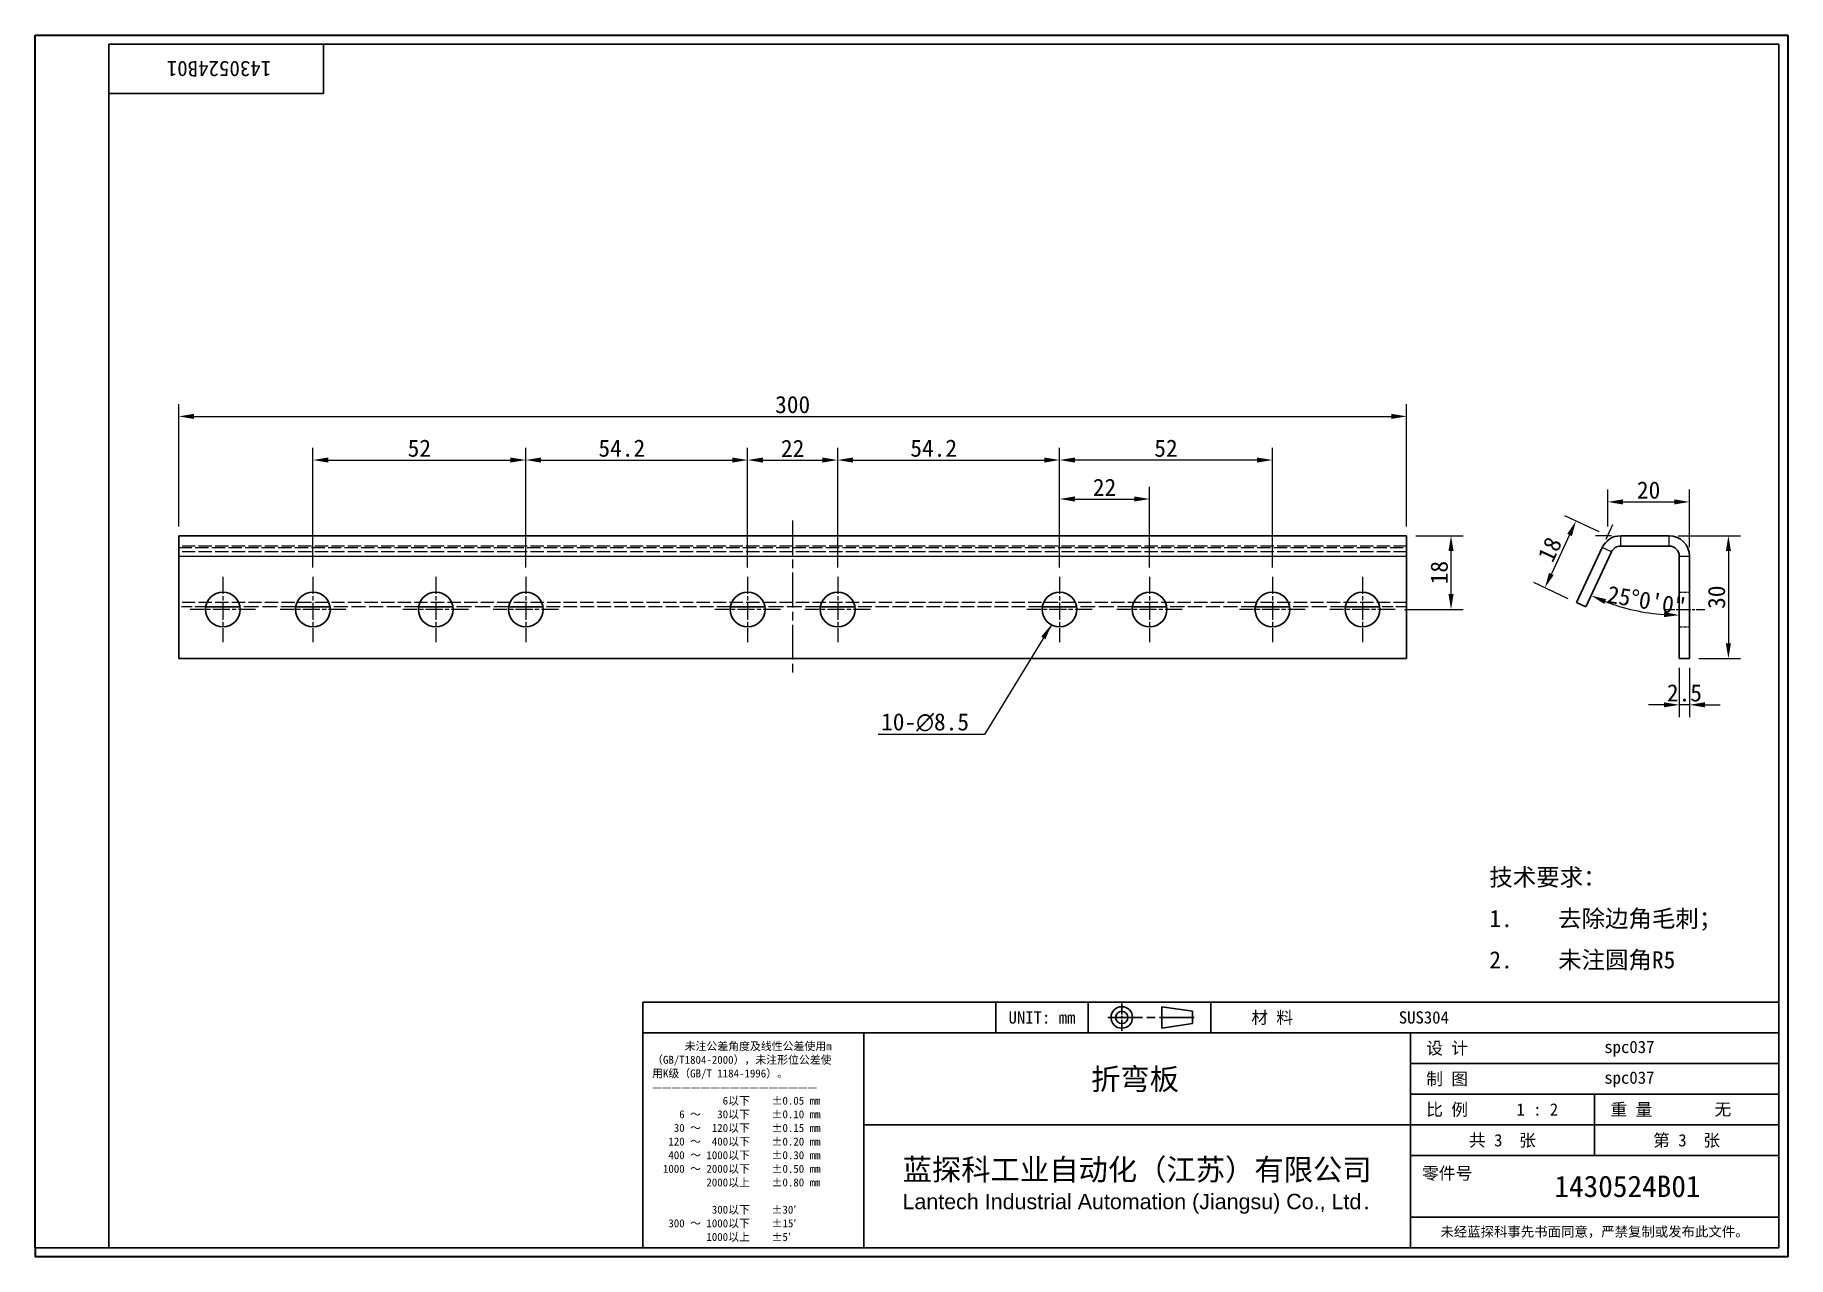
# Model space of a CAD drawing. Header units: millimetres. Extents: x 9 to 437, y 8 to 307.
import ezdxf
from ezdxf.enums import TextEntityAlignment as Align

# ---------------------------------------------------------------- set-up
doc = ezdxf.new("R2010")
doc.units = ezdxf.units.MM
doc.header["$LTSCALE"] = 1.5
doc.linetypes.add('CHAIN', pattern=[0.3543, 0.2362, -0.0295, 0.0591, -0.0295])
doc.linetypes.add('DASHED', pattern=[0.2067, 0.1654, -0.0413])
for name, color, linetype, lineweight in [('1', 7, 'Continuous', 18), ('可见 (ISO)', 7, 'Continuous', 25), ('可见窄的 (ISO)', 7, 'Continuous', 18), ('图框 (ISO)', 7, 'Continuous', 35), ('标题 (ISO)', 7, 'Continuous', 25)]:
    doc.layers.add(name, color=color, linetype=linetype, lineweight=lineweight)
for name, color, linetype, lineweight, true_color in [('中心标记 (ISO)', 1, 'CHAIN', 18, 0xff0000), ('中心线 (ISO)', 1, 'CHAIN', 18, 0xff0000), ('尺寸 (ISO)', 7, 'Continuous', 18, 0x008000), ('符号 (ISO)', 7, 'Continuous', 18, 0x008000), ('隐藏 (ISO)', 5, 'DASHED', 18, 0x0000ff), ('隐藏窄的 (ISO)', 5, 'DASHED', 18, 0x0000ff)]:
    doc.layers.add(name, color=color, linetype=linetype, lineweight=lineweight, true_color=true_color)
doc.styles.add('文本样式164', font='SimSun.ttf')
doc.styles.add('文本样式165', font='SimSun.ttf')
doc.styles.add('文本样式74', font='SimSun.ttf')
doc.styles.add('最新国标', font='simfang.ttf')
doc.styles.add('注释文本 (ISO)', font='simfang.ttf')
doc.dimstyles.new('默认 (GB)', dxfattribs={"dimscale": 1.5, "dimtxt": 2.8, "dimasz": 2.5, "dimexe": 2, "dimexo": 1.5, "dimgap": 0.5, "dimtad": 1, "dimtoh": 1, "dimdsep": 46, "dimtxsty": '最新国标', "dimcen": 0.09, "dimdle": 10, "dimclrd": 256, "dimclre": 256, "dimclrt": 256, "dimaunit": 1, "dimadec": 3, "dimazin": 2, "dimtfac": 0.535714, "dimtdec": 3, "dimtmove": 0, "dimatfit": 3, "dimfxl": 0, "dimtolj": 1, "dimlwd": -1, "dimlwe": -1, "dimarcsym": 0})
doc.dimstyles.new('默认 (GB)$7', dxfattribs={"dimscale": 1.5, "dimtxt": 2.8, "dimasz": 2.5, "dimexe": 2, "dimexo": 1.5, "dimgap": 0.5, "dimtad": 1, "dimtoh": 1, "dimdsep": 46, "dimtxsty": '最新国标', "dimcen": 0.09, "dimdle": 10, "dimclrd": 256, "dimclre": 256, "dimclrt": 256, "dimaunit": 1, "dimadec": 3, "dimazin": 2, "dimtfac": 0.535714, "dimtdec": 3, "dimtmove": 0, "dimatfit": 3, "dimfxl": 0, "dimtolj": 1, "dimlwd": -1, "dimlwe": -1, "dimarcsym": 0})

# ---------------------------------------------------------------- blocks, each defined once
blk = doc.blocks.new('图框 最新国标')
at = {"layer": '图框 (ISO)'}
for p, q in [((6, 7), (6, 204.5)), ((6, 204.5), (291.5, 204.5)), ((291.5, 204.5), (291.5, 5.5)), ((6, 7), (6, 5.5)), ((6, 7), (6, 5.5)), ((291.5, 5.5), (6, 5.5))]:
    blk.add_line(p, q, dxfattribs=at)
at = {"layer": '图框 (ISO)', "color": 7, "linetype": 'Continuous', "lineweight": 25}
for p, q in [((18, 203), (290, 203)), ((18, 7), (18, 203)), ((18, 203), (290, 203)), ((53, 203), (53, 195)), ((290, 203), (290, 7)), ((290, 203), (290, 7)), ((53, 195), (18, 195)), ((290, 7), (6, 7)), ((290, 7), (18, 7))]:
    blk.add_line(p, q, dxfattribs=at)
at = {"layer": '图框 (ISO)', "style": '文本样式74'}
blk.add_attdef('零件代号_001', (44.46, 200.25), '', height=2.5, rotation=180, dxfattribs=at)
blk = doc.blocks.new('标题栏 最新国标')
at = {"layer": '标题 (ISO)'}
for p, q in [((381.98, -183.84), (196.98, -183.84)), ((196.98, -183.84), (196.98, -223.84)), ((254.48, -183.84), (254.48, -188.84)), ((269.48, -183.84), (269.48, -188.84)), ((281.48, -188.09), (281.48, -184.59)), ((281.48, -184.59), (286.48, -185.34)), ((286.48, -185.34), (286.48, -187.34)), ((289.48, -183.84), (289.48, -188.84)), ((381.98, -223.84), (381.98, -183.84)), ((383.48, -183.84), (383.48, -225.34)), ((286.48, -187.34), (281.48, -188.09)), ((196.98, -188.84), (381.98, -188.84)), ((232.98, -188.84), (232.98, -223.84)), ((321.98, -188.84), (321.98, -223.84)), ((321.98, -193.84), (381.98, -193.84)), ((321.98, -198.84), (381.98, -198.84)), ((351.98, -198.84), (351.98, -208.84)), ((321.98, -203.84), (232.98, -203.84)), ((321.98, -203.84), (381.98, -203.84)), ((321.98, -208.84), (381.98, -208.84)), ((321.98, -218.84), (381.98, -218.84)), ((196.98, -223.84), (381.98, -223.84)), ((383.48, -225.34), (196.98, -225.34))]:
    blk.add_line(p, q, dxfattribs=at)
at = {"layer": '标题 (ISO)', "linetype": 'CHAIN', "ltscale": 5.000333}
blk.add_line((274.98, -184.09), (274.98, -188.59), dxfattribs=at)
at = {"layer": '标题 (ISO)', "linetype": 'CHAIN', "ltscale": 15.834605}
blk.add_line((272.73, -186.34), (286.98, -186.34), dxfattribs=at)
at = {"layer": '标题 (ISO)'}
for radius in [1.75, 1]:
    blk.add_circle((274.98, -186.34), radius, dxfattribs=at)
at = {"layer": '1', "style": '文本样式164'}
for s, p in [('UNIT: mm', (261.98, -186.34)), ('材 料', (299.48, -186.34)), ('设 计', (327.98, -191.34)), ('制 图', (327.98, -196.34)), ('比 例', (327.98, -201.34)), ('重 量', (357.98, -201.34)), ('共 3  张', (336.98, -206.34)), ('第 3  张', (366.98, -206.34))]:
    blk.add_text(s, height=2, dxfattribs=at).set_placement(p, align=Align.MIDDLE_CENTER)
at = {"layer": '标题 (ISO)', "style": '注释文本 (ISO)'}
for s, insert, char_height, attachment_point, line_spacing_factor in [('\\fSimSun|b0|i0;{\\H1.3000;      未注公差角度及线性公差使用m\\P}\\fSimSun|b0|i0;{\\H1.3000;（GB/T1804-2000），未注形位公差使\\P}\\fSimSun|b0|i0;{\\H1.3000;用K级（GB/T 1184-1996）。\\P}\\fSimSun|b0|i0;{\\H1.3000;—————————————————\\P}\\fSimSun|b0|i0;{\\H1.3000;             6以下    ±0.05 mm\\P}\\fSimSun|b0|i0;{\\H1.3000;     6 ～   30以下    ±0.10 mm\\P}\\fSimSun|b0|i0;{\\H1.3000;    30 ～  120以下    ±0.15 mm\\P}\\fSimSun|b0|i0;{\\H1.3000;   120 ～  400以下    ±0.20 mm\\P}\\fSimSun|b0|i0;{\\H1.3000;   400 ～ 1000以下    ±0.30 mm\\P}\\fSimSun|b0|i0;{\\H1.3000;  1000 ～ 2000以下    ±0.50 mm\\P}\\fSimSun|b0|i0;{\\H1.3000;          2000以上    ±0.80 mm\\P}\\fSimSun|b0|i0;{\\H1.3000;\\P}\\fSimSun|b0|i0;{\\H1.3000;           300以下    ±30′\\P}\\fSimSun|b0|i0;{\\H1.3000;   300 ～ 1000以下    ±15′\\P}\\fSimSun|b0|i0;{\\H1.3000;          1000以上    ±5′}', (198.48, -206.63), 1.3, 4, 1.023913), ('{\\fMicrosoft YaHei|b0|i0|c134|p34;\\H1.75x;蓝探科工业自动化（江苏）有限公司\\P\\fArial|b0|i0|c0|p34;\\H0.71429x;Lantech Industrial Automation (Jiangsu) Co., Ltd\\fFangSong|b0|i0|c134|p49;.\\H1.15195x; }', (277.48, -213.84), 2, 5, 0.978695)]:
    blk.add_mtext(s, dxfattribs=dict(at, insert=insert, char_height=char_height, attachment_point=attachment_point, line_spacing_factor=line_spacing_factor))
at = {"layer": '标题 (ISO)', "attachment_point": 5, "style": '注释文本 (ISO)'}
for s, insert, char_height in [('\\fFangSong|b0|i0;零件号', (327.98, -211.84), 2), ('\\fSimSun|b0|i0;{\\H1.6000;未经蓝探科事先书面同意，严禁复制或发布此文件。}', (351.98, -221.34), 1.6)]:
    blk.add_mtext(s, dxfattribs=dict(at, insert=insert, char_height=char_height))
at = {"layer": '标题 (ISO)'}
for tag, p, height, style in [('材料_001', (320.09, -187.33), 2, '注释文本 (ISO)'), ('设计人_001', (353.57, -192.14), 2, '注释文本 (ISO)'), ('库存编号_001', (269.97, -198.12), 3.5, '文本样式165'), ('设计人_001', (353.57, -197.14), 2, '注释文本 (ISO)'), ('视图比例_001', (339.26, -202.33), 2, '注释文本 (ISO)'), ('质量\\P3;_001', (371.53, -202.3), 2, '注释文本 (ISO)'), ('零件代号_001', (345.44, -215.59), 3.5, '文本样式165')]:
    blk.add_attdef(tag, p, '', height=height, dxfattribs=dict(at, style=style))
blk = doc.blocks.new('*D5')
at = {"layer": 'Defpoints', "color": 0, "transparency": 16777216}
for p in [(393.21, 184.42), (377.87, 171.72), (385.6, 168.11)]:
    blk.add_point(p, dxfattribs=at)
at = {"layer": '尺寸 (ISO)', "color": 116, "true_color": 0x00803f, "transparency": 16777216}
for p, q in [((391.17, 185.38), (382.75, 189.3)), ((383.89, 184.63), (379.45, 175.12)), ((383.56, 169.06), (375.15, 172.99))]:
    blk.add_line(p, q, dxfattribs=at)
for points in [[(383.32, 184.9), (384.46, 184.37), (385.47, 188.03)], [(378.88, 175.38), (380.02, 174.85), (377.87, 171.72)]]:
    blk.add_solid(points, dxfattribs=at)
at = {"layer": '尺寸 (ISO)', "transparency": 16777216, "insert": (379.07, 181.09), "char_height": 4.2, "attachment_point": 5, "rotation": 65, "style": '最新国标'}
blk.add_mtext('\\A1;18', dxfattribs=at)
blk = doc.blocks.new('*D6')
at = {"layer": 'Defpoints', "color": 0, "transparency": 16777216}
for p in [(413.21, 192.7), (393.21, 184.42), (413.21, 179.42)]:
    blk.add_point(p, dxfattribs=at)
at = {"layer": '尺寸 (ISO)', "color": 116, "true_color": 0x00803f, "transparency": 16777216}
for p, q in [((393.21, 186.67), (393.21, 195.7)), ((413.21, 181.67), (413.21, 195.7)), ((396.96, 192.7), (409.46, 192.7))]:
    blk.add_line(p, q, dxfattribs=at)
for points in [[(396.96, 193.32), (396.96, 192.07), (393.21, 192.7)], [(409.46, 193.32), (409.46, 192.07), (413.21, 192.7)]]:
    blk.add_solid(points, dxfattribs=at)
at = {"layer": '尺寸 (ISO)', "transparency": 16777216, "insert": (403.21, 195.57), "char_height": 4.2, "attachment_point": 5, "style": '最新国标'}
blk.add_mtext('\\A1;20', dxfattribs=at)
blk = doc.blocks.new('*D7')
at = {"layer": 'Defpoints', "color": 0, "transparency": 16777216}
for p in [(410.71, 216.04), (410.71, 179.42), (387.87, 167.05), (396.08, 167.18)]:
    blk.add_point(p, dxfattribs=at)
at = {"layer": '尺寸 (ISO)', "color": 116, "true_color": 0x00803f, "transparency": 16777216}
blk.add_arc((410.71, 216.04), 51, 249.2139, 265.7861, dxfattribs=at)
for points in [[(392.37, 167.78), (392.85, 168.93), (389.16, 169.82)], [(406.98, 165.8), (406.94, 164.55), (410.71, 165.04)]]:
    blk.add_solid(points, dxfattribs=at)
at = {"layer": '尺寸 (ISO)', "transparency": 16777216, "insert": (402.68, 168.59), "char_height": 4.2, "attachment_point": 5, "rotation": 350.3906, "style": '最新国标'}
blk.add_mtext('\\A1;25°0\'0"', dxfattribs=at)
blk = doc.blocks.new('*D8')
at = {"layer": 'Defpoints', "color": 0, "transparency": 16777216}
for p in [(408.21, 184.42), (413.21, 154.42), (422.7, 154.42)]:
    blk.add_point(p, dxfattribs=at)
at = {"layer": '尺寸 (ISO)', "color": 116, "true_color": 0x00803f, "transparency": 16777216}
for p, q in [((410.46, 184.42), (425.7, 184.42)), ((422.7, 180.67), (422.7, 158.17)), ((415.46, 154.42), (425.7, 154.42))]:
    blk.add_line(p, q, dxfattribs=at)
for points in [[(422.08, 180.67), (423.33, 180.67), (422.7, 184.42)], [(422.08, 158.17), (423.33, 158.17), (422.7, 154.42)]]:
    blk.add_solid(points, dxfattribs=at)
at = {"layer": '尺寸 (ISO)', "transparency": 16777216, "insert": (419.83, 169.42), "char_height": 4.2, "attachment_point": 5, "rotation": 90, "style": '最新国标'}
blk.add_mtext('\\A1;30', dxfattribs=at)
blk = doc.blocks.new('*D9')
at = {"layer": 'Defpoints', "color": 0, "transparency": 16777216}
for p in [(410.71, 154.42), (413.21, 154.42), (410.71, 143.13)]:
    blk.add_point(p, dxfattribs=at)
at = {"layer": '尺寸 (ISO)', "color": 116, "true_color": 0x00803f, "transparency": 16777216}
for p, q in [((410.71, 152.17), (410.71, 140.13)), ((413.21, 152.17), (413.21, 140.13)), ((406.96, 143.13), (403.21, 143.13)), ((413.21, 143.13), (410.71, 143.13)), ((416.96, 143.13), (420.71, 143.13))]:
    blk.add_line(p, q, dxfattribs=at)
for points in [[(406.96, 143.76), (406.96, 142.51), (410.71, 143.13)], [(416.96, 143.76), (416.96, 142.51), (413.21, 143.13)]]:
    blk.add_solid(points, dxfattribs=at)
at = {"layer": '尺寸 (ISO)', "transparency": 16777216, "insert": (411.96, 146.02), "char_height": 4.2, "attachment_point": 5, "style": '最新国标'}
blk.add_mtext('\\A1;2.5', dxfattribs=at)
blk = doc.blocks.new('*D10')
at = {"layer": 'Defpoints', "color": 0, "transparency": 16777216}
for p in [(344.09, 213.59), (44.09, 184.42), (344.09, 184.42)]:
    blk.add_point(p, dxfattribs=at)
at = {"layer": '尺寸 (ISO)', "color": 116, "true_color": 0x00803f, "transparency": 16777216}
for p, q in [((44.09, 186.67), (44.09, 216.59)), ((344.09, 186.67), (344.09, 216.59)), ((47.84, 213.59), (340.34, 213.59))]:
    blk.add_line(p, q, dxfattribs=at)
for points in [[(47.84, 214.22), (47.84, 212.97), (44.09, 213.59)], [(340.34, 214.22), (340.34, 212.97), (344.09, 213.59)]]:
    blk.add_solid(points, dxfattribs=at)
at = {"layer": '尺寸 (ISO)', "transparency": 16777216, "insert": (194.09, 216.46), "char_height": 4.2, "attachment_point": 5, "style": '最新国标'}
blk.add_mtext('\\A1;300', dxfattribs=at)
blk = doc.blocks.new('*D11')
at = {"layer": 'Defpoints', "color": 0, "transparency": 16777216}
for p in [(183.09, 202.93), (128.89, 174.42), (183.09, 174.42)]:
    blk.add_point(p, dxfattribs=at)
at = {"layer": '尺寸 (ISO)', "color": 116, "true_color": 0x00803f, "transparency": 16777216}
for p, q in [((128.89, 176.67), (128.89, 205.93)), ((183.09, 176.67), (183.09, 205.93)), ((132.64, 202.93), (179.34, 202.93))]:
    blk.add_line(p, q, dxfattribs=at)
for points in [[(132.64, 203.55), (132.64, 202.3), (128.89, 202.93)], [(179.34, 203.55), (179.34, 202.3), (183.09, 202.93)]]:
    blk.add_solid(points, dxfattribs=at)
at = {"layer": '尺寸 (ISO)', "transparency": 16777216, "insert": (152.35, 205.81), "char_height": 4.2, "attachment_point": 5, "style": '最新国标'}
blk.add_mtext('\\A1;54.2', dxfattribs=at)
blk = doc.blocks.new('*D12')
at = {"layer": 'Defpoints', "color": 0, "transparency": 16777216}
for p in [(205.09, 202.93), (183.09, 174.42), (205.09, 174.42)]:
    blk.add_point(p, dxfattribs=at)
at = {"layer": '尺寸 (ISO)', "color": 116, "true_color": 0x00803f, "transparency": 16777216}
for p, q in [((183.09, 176.67), (183.09, 205.93)), ((205.09, 176.67), (205.09, 205.93)), ((186.84, 202.93), (201.34, 202.93))]:
    blk.add_line(p, q, dxfattribs=at)
for points in [[(186.84, 203.55), (186.84, 202.3), (183.09, 202.93)], [(201.34, 203.55), (201.34, 202.3), (205.09, 202.93)]]:
    blk.add_solid(points, dxfattribs=at)
at = {"layer": '尺寸 (ISO)', "transparency": 16777216, "insert": (194.09, 205.78), "char_height": 4.2, "attachment_point": 5, "style": '最新国标'}
blk.add_mtext('\\A1;22', dxfattribs=at)
blk = doc.blocks.new('*D13')
at = {"layer": 'Defpoints', "color": 0, "transparency": 16777216}
for p in [(259.29, 202.93), (205.09, 174.42), (259.29, 174.42)]:
    blk.add_point(p, dxfattribs=at)
at = {"layer": '尺寸 (ISO)', "color": 116, "true_color": 0x00803f, "transparency": 16777216}
for p, q in [((205.09, 176.67), (205.09, 205.93)), ((259.29, 176.67), (259.29, 205.93)), ((208.84, 202.93), (255.54, 202.93))]:
    blk.add_line(p, q, dxfattribs=at)
for points in [[(208.84, 203.55), (208.84, 202.3), (205.09, 202.93)], [(255.54, 203.55), (255.54, 202.3), (259.29, 202.93)]]:
    blk.add_solid(points, dxfattribs=at)
at = {"layer": '尺寸 (ISO)', "transparency": 16777216, "insert": (228.55, 205.81), "char_height": 4.2, "attachment_point": 5, "style": '最新国标'}
blk.add_mtext('\\A1;54.2', dxfattribs=at)
blk = doc.blocks.new('*D14')
at = {"layer": 'Defpoints', "color": 0, "transparency": 16777216}
for p in [(344.09, 184.42), (354.94, 184.42), (341.29, 166.42)]:
    blk.add_point(p, dxfattribs=at)
at = {"layer": '尺寸 (ISO)', "color": 116, "true_color": 0x00803f, "transparency": 16777216}
for p, q in [((346.34, 184.42), (357.94, 184.42)), ((354.94, 170.17), (354.94, 180.67)), ((343.54, 166.42), (357.94, 166.42))]:
    blk.add_line(p, q, dxfattribs=at)
for points in [[(354.32, 180.67), (355.57, 180.67), (354.94, 184.42)], [(354.32, 170.17), (355.57, 170.17), (354.94, 166.42)]]:
    blk.add_solid(points, dxfattribs=at)
at = {"layer": '尺寸 (ISO)', "transparency": 16777216, "insert": (352.07, 175.42), "char_height": 4.2, "attachment_point": 5, "rotation": 90, "style": '最新国标'}
blk.add_mtext('\\A1;18', dxfattribs=at)
blk = doc.blocks.new('*D15')
at = {"layer": 'Defpoints', "color": 0, "transparency": 16777216}
for p in [(259.29, 202.93), (259.29, 174.42), (311.29, 174.42)]:
    blk.add_point(p, dxfattribs=at)
at = {"layer": '尺寸 (ISO)', "color": 116, "true_color": 0x00803f, "transparency": 16777216}
for p, q in [((259.29, 176.67), (259.29, 205.93)), ((311.29, 176.67), (311.29, 205.93)), ((307.54, 202.93), (263.04, 202.93))]:
    blk.add_line(p, q, dxfattribs=at)
for points in [[(263.04, 203.55), (263.04, 202.3), (259.29, 202.93)], [(307.54, 203.55), (307.54, 202.3), (311.29, 202.93)]]:
    blk.add_solid(points, dxfattribs=at)
at = {"layer": '尺寸 (ISO)', "transparency": 16777216, "insert": (285.29, 205.8), "char_height": 4.2, "attachment_point": 5, "style": '最新国标'}
blk.add_mtext('\\A1;52', dxfattribs=at)
blk = doc.blocks.new('*D16')
at = {"layer": 'Defpoints', "color": 0, "transparency": 16777216}
for p in [(128.89, 202.93), (76.89, 174.42), (128.89, 174.42)]:
    blk.add_point(p, dxfattribs=at)
at = {"layer": '尺寸 (ISO)', "color": 116, "true_color": 0x00803f, "transparency": 16777216}
for p, q in [((76.89, 176.67), (76.89, 205.93)), ((128.89, 176.67), (128.89, 205.93)), ((80.64, 202.93), (125.14, 202.93))]:
    blk.add_line(p, q, dxfattribs=at)
for points in [[(80.64, 203.55), (80.64, 202.3), (76.89, 202.93)], [(125.14, 203.55), (125.14, 202.3), (128.89, 202.93)]]:
    blk.add_solid(points, dxfattribs=at)
at = {"layer": '尺寸 (ISO)', "transparency": 16777216, "insert": (102.89, 205.8), "char_height": 4.2, "attachment_point": 5, "style": '最新国标'}
blk.add_mtext('\\A1;52', dxfattribs=at)
blk = doc.blocks.new('*D17')
at = {"layer": 'Defpoints', "color": 0, "transparency": 16777216}
for p in [(281.29, 193.41), (259.29, 174.42), (281.29, 174.42)]:
    blk.add_point(p, dxfattribs=at)
at = {"layer": '尺寸 (ISO)', "color": 116, "true_color": 0x00803f, "transparency": 16777216}
for p, q in [((259.29, 176.67), (259.29, 196.41)), ((263.04, 193.41), (277.54, 193.41)), ((281.29, 176.67), (281.29, 196.41))]:
    blk.add_line(p, q, dxfattribs=at)
for points in [[(263.04, 194.04), (263.04, 192.79), (259.29, 193.41)], [(277.54, 194.04), (277.54, 192.79), (281.29, 193.41)]]:
    blk.add_solid(points, dxfattribs=at)
at = {"layer": '尺寸 (ISO)', "transparency": 16777216, "insert": (270.29, 196.26), "char_height": 4.2, "attachment_point": 5, "style": '最新国标'}
blk.add_mtext('\\A1;22', dxfattribs=at)

msp = doc.modelspace()

# ---------------------------------------------------------------- linework, layer by layer
at = {"layer": '中心标记 (ISO)', "ltscale": 11.852779}
for p, q in [((54.892, 174.424), (54.892, 158.424)), ((76.892, 174.424), (76.892, 158.424)), ((106.892, 174.424), (106.892, 158.424)), ((128.892, 174.424), (128.892, 158.424)), ((183.092, 174.424), (183.092, 158.424)), ((205.092, 174.424), (205.092, 158.424)), ((259.292, 174.424), (259.292, 158.424)), ((281.292, 174.424), (281.292, 158.424)), ((311.292, 174.424), (311.292, 158.424)), ((333.292, 174.424), (333.292, 158.424)), ((62.892, 166.424), (46.892, 166.424)), ((84.892, 166.424), (68.892, 166.424)), ((114.892, 166.424), (98.892, 166.424)), ((136.892, 166.424), (120.892, 166.424)), ((191.092, 166.424), (175.092, 166.424)), ((213.092, 166.424), (197.092, 166.424)), ((267.292, 166.424), (251.292, 166.424)), ((289.292, 166.424), (273.292, 166.424)), ((319.292, 166.424), (303.292, 166.424)), ((341.292, 166.424), (325.292, 166.424))]:
    msp.add_line(p, q, dxfattribs=at)
at = {"layer": '中心线 (ISO)', "ltscale": 23.990969}
msp.add_line((194.092, 188.174), (194.092, 150.674), dxfattribs=at)
at = {"layer": '中心线 (ISO)', "ltscale": 7.407949}
msp.add_line((406.959, 166.424), (416.959, 166.424), dxfattribs=at)
at = {"layer": '可见 (ISO)'}
for p, q in [((44.092, 184.424), (344.092, 184.424)), ((44.092, 184.424), (44.092, 179.424)), ((344.092, 184.424), (344.092, 179.424)), ((408.209, 184.424), (396.395, 184.424)), ((391.863, 181.537), (385.602, 168.111)), ((387.868, 167.054), (394.129, 180.481)), ((396.395, 181.924), (408.209, 181.924)), ((44.092, 154.424), (44.092, 179.424)), ((344.092, 154.424), (344.092, 179.424)), ((410.709, 179.424), (410.709, 154.424)), ((413.209, 154.424), (413.209, 179.424)), ((59.095, 167.054), (50.689, 167.054)), ((81.095, 167.054), (72.689, 167.054)), ((111.095, 167.054), (102.689, 167.054)), ((133.095, 167.054), (124.689, 167.054)), ((187.295, 167.054), (178.889, 167.054)), ((209.295, 167.054), (200.889, 167.054)), ((263.495, 167.054), (255.089, 167.054)), ((285.495, 167.054), (277.089, 167.054)), ((315.495, 167.054), (307.089, 167.054)), ((337.495, 167.054), (329.089, 167.054)), ((385.602, 168.111), (387.868, 167.054)), ((344.092, 154.424), (44.092, 154.424)), ((413.209, 154.424), (410.709, 154.424))]:
    msp.add_line(p, q, dxfattribs=at)
for centre in [(54.892, 166.424), (76.892, 166.424), (106.892, 166.424), (128.892, 166.424), (183.092, 166.424), (205.092, 166.424), (259.292, 166.424), (281.292, 166.424), (311.292, 166.424), (333.292, 166.424)]:
    msp.add_circle(centre, 4.25, dxfattribs=at)
for centre, radius, start, end in [((396.395, 179.424), 5, 90, 155), ((408.209, 179.424), 5, 0, 90), ((396.395, 179.424), 2.5, 90, 155), ((408.209, 179.424), 2.5, 0, 90)]:
    msp.add_arc(centre, radius, start, end, dxfattribs=at)
at = {"layer": '可见窄的 (ISO)'}
for p, q in [((396.395, 181.924), (396.395, 184.424)), ((408.209, 181.924), (408.209, 184.424)), ((394.129, 180.481), (391.863, 181.537)), ((44.092, 179.424), (344.092, 179.424)), ((410.709, 179.424), (413.209, 179.424))]:
    msp.add_line(p, q, dxfattribs=at)
at = {"layer": '尺寸 (ISO)'}
for p, q in [((394.145, 184.424), (390.209, 184.424)), ((394.145, 184.424), (390.209, 184.424)), ((392.814, 183.577), (394.477, 187.143)), ((392.814, 183.577), (394.477, 187.143))]:
    msp.add_line(p, q, dxfattribs=at)
at = {"layer": '隐藏 (ISO)', "ltscale": 13.075485}
for p, q in [((344.092, 181.924), (44.092, 181.924)), ((344.092, 168.111), (44.092, 168.111))]:
    msp.add_line(p, q, dxfattribs=at)
at = {"layer": '隐藏 (ISO)', "ltscale": 10.638511}
for p, q in [((50.689, 167.054), (44.092, 167.054)), ((344.092, 167.054), (337.495, 167.054))]:
    msp.add_line(p, q, dxfattribs=at)
at = {"layer": '隐藏 (ISO)', "ltscale": 14.614719}
for p, q in [((72.689, 167.054), (59.095, 167.054)), ((124.689, 167.054), (111.095, 167.054)), ((200.889, 167.054), (187.295, 167.054)), ((277.089, 167.054), (263.495, 167.054)), ((329.089, 167.054), (315.495, 167.054))]:
    msp.add_line(p, q, dxfattribs=at)
at = {"layer": '隐藏 (ISO)', "ltscale": 13.92929}
for p, q in [((102.689, 167.054), (81.095, 167.054)), ((307.089, 167.054), (285.495, 167.054))]:
    msp.add_line(p, q, dxfattribs=at)
at = {"layer": '隐藏 (ISO)', "ltscale": 13.427125}
for p, q in [((178.889, 167.054), (133.095, 167.054)), ((255.089, 167.054), (209.295, 167.054))]:
    msp.add_line(p, q, dxfattribs=at)
at = {"layer": '隐藏 (ISO)', "ltscale": 3.174394}
for p, q in [((410.709, 170.674), (413.209, 170.674)), ((410.709, 162.174), (413.209, 162.174))]:
    msp.add_line(p, q, dxfattribs=at)
at = {"layer": '隐藏窄的 (ISO)', "ltscale": 13.075485}
for p, q in [((44.092, 181.537), (344.092, 181.537)), ((344.092, 180.481), (44.092, 180.481))]:
    msp.add_line(p, q, dxfattribs=at)

# ---------------------------------------------------------------- block references
at = {"xscale": 1.5, "yscale": 1.5, "zscale": 1.5}
msp.add_blockref('图框 最新国标', (0, 0), dxfattribs=at).add_auto_attribs({'零件代号_001': '1430524B01'})
ref = msp.add_blockref('标题栏 最新国标', (-137.974, 346.266), dxfattribs=dict(xscale=1.5, yscale=1.5, zscale=1.5))
ref.add_attrib('零件代号_001', '1430524B01', (380.185, 22.875), dxfattribs={"layer": '标题 (ISO)', "height": 5.25, "style": '文本样式165'})
ref.add_attrib('库存编号_001', '折弯板', (266.987, 49.081), dxfattribs={"layer": '标题 (ISO)', "height": 5.25, "style": '文本样式165'})
ref.add_attrib('质量\\P3;_001', '无', (419.314, 42.81), dxfattribs={"layer": '标题 (ISO)', "height": 3, "style": '注释文本 (ISO)'})
ref.add_attrib('视图比例_001', '1 : 2', (370.92, 42.776), dxfattribs={"layer": '标题 (ISO)', "height": 3, "style": '注释文本 (ISO)'})
ref.add_attrib('设计人_001', 'spc037', (392.383, 58.059), dxfattribs={"layer": '标题 (ISO)', "height": 3, "style": '注释文本 (ISO)'})
ref.add_attrib('设计人_001', 'spc037', (392.383, 50.559), dxfattribs={"layer": '标题 (ISO)', "height": 3, "style": '注释文本 (ISO)'})
ref.add_attrib('材料_001', 'SUS304', (342.167, 65.267), dxfattribs={"layer": '标题 (ISO)', "height": 3, "style": '注释文本 (ISO)'})

# ---------------------------------------------------------------- texts
at = {"layer": '符号 (ISO)', "char_height": 4.2}
for s, insert, width, attachment_point, line_spacing_factor, style in [('10-\\fAIGDT|b0|i0;{\\H4.2000;n}\\fFangSong|b0|i0;{\\H4.2000;8.5}', (237.188, 136.595), 23.80561, 9, 0.49, '最新国标'), ('\\f仿宋_GB2312|b0|i0;{\\H4.2000;技术要求：\\P}\\f仿宋_GB2312|b0|i0;{\\H4.2000;1.^I}\\f仿宋_GB2312|b0|i0;{\\H4.2000;去除边角毛刺；\\P}\\fFangSong|b0|i0;{\\H4.2000;2.^I}\\f仿宋_GB2312|b0|i0;{\\H4.2000;未注圆角R5}', (364.298, 90.679), 56.61403, 4, 1.441304, '注释文本 (ISO)')]:
    msp.add_mtext(s, dxfattribs=dict(at, insert=insert, width=width, attachment_point=attachment_point, line_spacing_factor=line_spacing_factor, style=style))

# ---------------------------------------------------------------- dimensions: what is measured, and where the dimension line sits
at = {"layer": '尺寸 (ISO)', "color": 116, "true_color": 0x00803f}
for base, p1, p2, angle, override, picture, middle in [((344.092, 213.591), (44.092, 184.424), (344.092, 184.424), 180, {"dimgap": 0.5, "dimtoh": 0, "dimdec": 2, "dimtol": 0, "dimlim": 0, "dimtp": 0, "dimtm": 0, "dimtdec": 3, "dimtofl": 0, "dimatfit": 1}, '*D10', (194.092, 213.591)), ((128.892, 202.929), (76.892, 174.424), (128.892, 174.424), 180, {"dimgap": 0.5, "dimtoh": 0, "dimdec": 2, "dimtol": 0, "dimlim": 0, "dimtp": 0, "dimtm": 0, "dimtdec": 3, "dimtofl": 0, "dimatfit": 1}, '*D16', (102.892, 202.929)), ((183.092, 202.929), (128.892, 174.424), (183.092, 174.424), 180, {"dimgap": 0.5, "dimtoh": 0, "dimdec": 2, "dimtol": 0, "dimlim": 0, "dimtp": 0, "dimtm": 0, "dimtdec": 3, "dimtofl": 0, "dimatfit": 1}, '*D11', (152.349, 202.929)), ((205.092, 202.929), (183.092, 174.424), (205.092, 174.424), 180, {"dimgap": 0.5, "dimtoh": 0, "dimdec": 2, "dimtol": 0, "dimlim": 0, "dimtp": 0, "dimtm": 0, "dimtdec": 3, "dimtofl": 0, "dimatfit": 1}, '*D12', (194.092, 202.929)), ((259.292, 202.929), (205.092, 174.424), (259.292, 174.424), 180, {"dimgap": 0.5, "dimtoh": 0, "dimdec": 2, "dimtol": 0, "dimlim": 0, "dimtp": 0, "dimtm": 0, "dimtdec": 3, "dimtofl": 0, "dimatfit": 1}, '*D13', (228.549, 202.929)), ((259.292, 202.929), (311.292, 174.424), (259.292, 174.424), 180, {"dimgap": 0.5, "dimtoh": 0, "dimdec": 2, "dimtol": 0, "dimlim": 0, "dimtp": 0, "dimtm": 0, "dimtdec": 3, "dimtofl": 0, "dimatfit": 1}, '*D15', (285.292, 202.929)), ((281.292, 193.414), (259.292, 174.424), (281.292, 174.424), 180, {"dimgap": 0.5, "dimtoh": 0, "dimdec": 2, "dimtol": 0, "dimlim": 0, "dimtp": 0, "dimtm": 0, "dimtdec": 3, "dimtofl": 0, "dimatfit": 1}, '*D17', (270.292, 193.414)), ((377.867, 171.718), (393.209, 184.424), (385.602, 168.111), 245, {"dimgap": 0.5, "dimtoh": 0, "dimdec": 2, "dimtol": 0, "dimlim": 0, "dimtp": 0, "dimtm": 0, "dimtdec": 3, "dimtofl": 0, "dimatfit": 1}, '*D5', (381.67, 179.875)), ((354.944, 184.424), (341.292, 166.424), (344.092, 184.424), 90, {"dimgap": 0.5, "dimtoh": 0, "dimdec": 2, "dimtol": 0, "dimlim": 0, "dimtp": 0, "dimtm": 0, "dimtdec": 3, "dimtofl": 0, "dimatfit": 1}, '*D14', (354.944, 175.424)), ((422.703, 154.424), (408.209, 184.424), (413.209, 154.424), 90, {"dimgap": 0.5, "dimtoh": 0, "dimdec": 2, "dimtol": 0, "dimlim": 0, "dimtp": 0, "dimtm": 0, "dimtdec": 3, "dimtofl": 0, "dimatfit": 1}, '*D8', (422.703, 169.424)), ((410.709, 143.135), (413.209, 154.424), (410.709, 154.424), 180, {"dimgap": 0.5, "dimtoh": 0, "dimdec": 2, "dimtol": 0, "dimlim": 0, "dimtp": 0, "dimtm": 0, "dimtdec": 3, "dimtofl": 1, "dimatfit": 1}, '*D9', (411.959, 143.135))]:
    dim = msp.add_linear_dim(base=base, p1=p1, p2=p2, angle=angle, dimstyle='默认 (GB)', override=override, dxfattribs=at)
    dim.commit()
    dim.dimension.update_dxf_attribs({"geometry": picture, "text_midpoint": middle, "dimtype": 160})
dim = msp.add_angular_dim_3p(base=(396.0823, 167.1802), center=(410.7093, 216.0377), p1=(387.8679, 167.0542), p2=(410.7093, 179.4243), dimstyle='默认 (GB)', override={"dimgap": 0.5, "dimtoh": 0, "dimse1": 1, "dimse2": 1, "dimtol": 0, "dimlim": 0, "dimtp": 0, "dimtm": 0, "dimtdec": 2}, dxfattribs=at)
dim.commit()
dim.dimension.update_dxf_attribs({"geometry": '*D7', "text_midpoint": (402.1958, 165.7533), "dimtype": 165})
dim = msp.add_linear_dim(base=(413.209, 192.7), p1=(393.209, 184.424), p2=(413.209, 179.424), dimstyle='默认 (GB)', override={"dimgap": 0.5, "dimtoh": 0, "dimdec": 2, "dimtol": 0, "dimlim": 0, "dimtp": 0, "dimtm": 0, "dimtdec": 3, "dimtofl": 0, "dimatfit": 1}, dxfattribs=at)
dim.commit()
dim.dimension.update_dxf_attribs({"geometry": '*D6', "text_midpoint": (403.209, 192.7), "dimtype": 160})

# ---------------------------------------------------------------- leaders
at = {"layer": '符号 (ISO)', "annotation_type": 0, "has_hookline": 1, "hookline_direction": 1, "text_width": 22.189}
msp.add_leader([(257.291, 162.675), (240.938, 135.895), (237.188, 135.895)], dimstyle='默认 (GB)$7', override={"dimgap": 0, "dimtad": 1}, dxfattribs=at)

doc.saveas('drawing.dxf')
